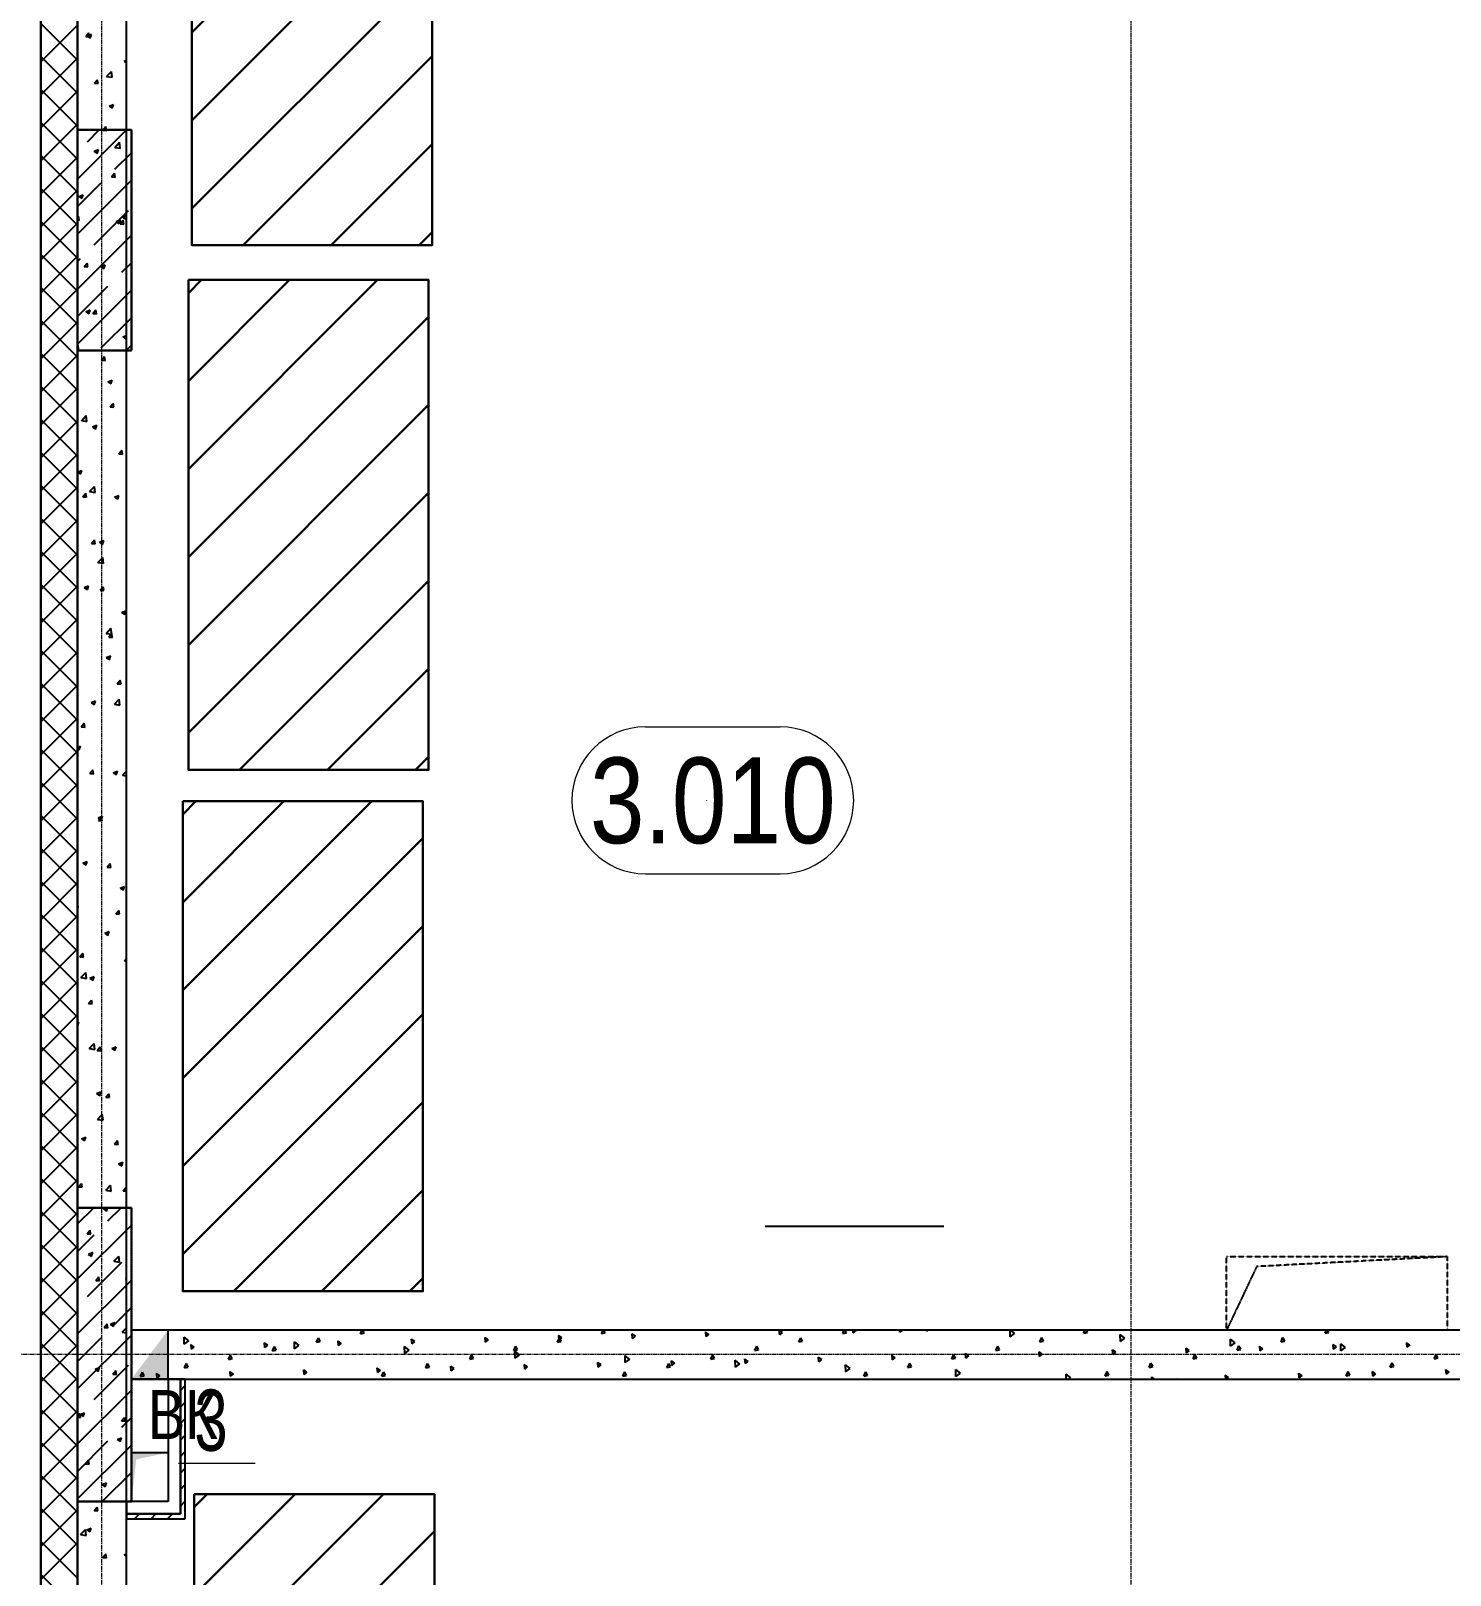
# Model space of a CAD drawing. Header units: millimetres. Extents: x -231292 to 573618, y -153144 to 564035.
# Drawn here: x 8613 to 14406, y 208166 to 214471 of the extents above; entities that cross this region are included whole.
import ezdxf
from ezdxf.enums import TextEntityAlignment as Align

# ---------------------------------------------------------------- set-up
doc = ezdxf.new("R2010")
doc.units = ezdxf.units.MM
for name, pattern in [('CENTER2', [28.575, 19.05, -3.175, 3.175, -3.175]), ('HIDDEN', [9.525, 6.35, -3.175]), ('HIDDEN2', [4.7625, 3.175, -1.5875])]:
    doc.linetypes.add(name, pattern=pattern)
doc.layers.get('0').update_dxf_attribs({"color": 250})
doc.layers.get('Defpoints').update_dxf_attribs({"color": 250})
for name, color, linetype, lineweight in [('10.3) строит. леса', 20, 'Continuous', 30), ('A-AREA', 250, 'Continuous', 15), ('АР_Area', 250, 'Continuous', 5), ('АР_Колонны', 250, 'Continuous', 35), ('АР_Отв. марка', 250, 'Continuous', 9), ('АР_Стены ГКЛ', 250, 'Continuous', 15), ('АР_Стены ЖБ', 250, 'Continuous', 35), ('АР_Стены ПЕНОблок', 250, 'Continuous', 20), ('АР_Тонкая', 250, 'Continuous', 5), ('АР_Утеплитель', 250, 'Continuous', 0), ('АР_Штриховка', 250, 'Continuous', 0), ('ВК_Шахты', 5, 'Continuous', 9), ('ОВ_Отопление', 250, 'Continuous', 0), ('РД_Оси_100', 250, 'Continuous', 0)]:
    doc.layers.add(name, color=color, linetype=linetype, lineweight=lineweight)
doc.styles.add('Arial0', font='arial.ttf')
doc.styles.add('style1', font='ARIALN.TTF')

# ---------------------------------------------------------------- blocks, each defined once
blk = doc.blocks.new('MOK-МаркаПом_овал_ареал')
for p, q in [((-2.75, 3), (2.75, 3)), ((-2.75, -3), (2.75, -3))]:
    blk.add_line(p, q)
for centre, radius, start, end in [((-2.75, 0), 3, 90, 270), ((2.75, 0), 3, 270, 90), ((-3.75, 0), 3.5, 0, 0.00095)]:
    blk.add_arc(centre, radius, start, end)
at = {"color": 0, "style": 'style1'}
blk.add_attdef('АР-ПОМЕЩЕНИЕ:НОМЕР', text='', height=3.5, dxfattribs=at).set_placement((0, 0), align=Align.MIDDLE)
at = {"layer": 'Defpoints', "color": 2, "style": 'style1'}
blk.add_attdef('АР-ПОМЕЩЕНИЕ:НАИМЕНОВАНИЕ', text='', height=1, dxfattribs=at).set_placement((-0.094, -4.814), align=Align.MIDDLE)
blk = doc.blocks.new('MOK-МаркаПроема инж.')
blk.add_line((-1.328, -1.754), (1.802, -1.754))
at = {"color": 0, "style": 'Arial0', "width": 0.7}
blk.add_attdef('АР-ПРОЕМ:Коробка', text='', height=2.5, dxfattribs=at).set_placement((0, 0), align=Align.MIDDLE)
blk = doc.blocks.new('оси_рен')
at = {"layer": 'РД_Оси_100', "color": 251, "linetype": 'CENTER2', "true_color": 0x636466}
for p, q in [((1195652.916, 135558.25), (1195652.916, 223268.25)), ((1199852.916, 135558.25), (1199852.916, 223268.25)), ((1225207.916, 158413.25), (1189697.958, 158413.25))]:
    blk.add_line(p, q, dxfattribs=at)

msp = doc.modelspace()

# ---------------------------------------------------------------- hatches: boundary and pattern name
at = {"layer": '10.3) строит. леса'}
h = msp.add_hatch(dxfattribs=at)
h.set_pattern_fill('ANSI31', color=256, scale=80)
h.set_pattern_definition([(45, (13470.17, 359474.6), (-179.60512, 179.60512), [])])
h.paths.add_polyline_path([(9270.482, 215595.493), (9270.482, 213595.493), (10250.482, 213595.493), (10250.482, 215595.493)])
h = msp.add_hatch(dxfattribs=at)
h.set_pattern_fill('ANSI31', color=256, scale=80)
h.set_pattern_definition([(45, (13456.05, 357332.76), (-179.60512, 179.60512), [])])
h.paths.add_polyline_path([(9256.359, 213453.642), (9256.359, 211453.642), (10236.359, 211453.642), (10236.359, 213453.642)])
h = msp.add_hatch(dxfattribs=at)
h.set_pattern_fill('ANSI31', color=256, scale=80)
h.set_pattern_definition([(45, (13432.8, 355204.55), (-179.60512, 179.60512), [])])
h.paths.add_polyline_path([(9233.106, 211325.436), (9233.106, 209325.436), (10213.106, 209325.436), (10213.106, 211325.436)])
h = msp.add_hatch(dxfattribs=at)
h.set_pattern_fill('ANSI31', color=256, scale=80)
h.set_pattern_definition([(45, (13479.63, 352375.55), (-179.60512, 179.60512), [])])
h.paths.add_polyline_path([(9279.946, 208496.429), (9279.946, 206496.429), (10259.946, 206496.429), (10259.946, 208496.429)])
at = {"layer": 'АР_Стены ГКЛ', "linetype": 'Continuous', "lineweight": 25, "true_color": 0x000000}
h = msp.add_hatch(dxfattribs=at)
h.set_pattern_fill('ANSI31', color=18, scale=15, angle=-360, style=0)
h.set_pattern_definition([(45, (-195344.934, 50353), (-33.6759605, 33.6759605), [])])
h.paths.add_polyline_path([(9243.243, 208966.412), (9223.243, 208966.412), (9223.243, 208416.253), (9243.243, 208396.253)], flags=0)
h = msp.add_hatch(dxfattribs=at)
h.set_pattern_fill('ANSI31', color=18, scale=15, angle=-360, style=0)
h.set_pattern_definition([(45, (-195344.934, 50353), (-33.6759605, 33.6759605), [])])
h.paths.add_polyline_path([(9243.243, 208396.253), (9223.243, 208416.253), (9003.243, 208416.253), (9003.243, 208396.253)], flags=0)
at = {"layer": 'ОВ_Отопление', "linetype": 'Continuous', "lineweight": 25, "true_color": 0x000000}
for points in [[(9173.243, 208966.253), (9173.243, 209166.253), (9098.243, 209066.253)], [(9023.243, 208966.253), (9173.243, 208966.253), (9098.243, 209066.253)]]:
    msp.add_hatch(color=18, dxfattribs=at).paths.add_polyline_path(points, flags=0)

# ---------------------------------------------------------------- linework, layer by layer
at = {"color": 18, "linetype": 'HIDDEN', "lineweight": 25, "ltscale": 0.07, "true_color": 0x000000}
for p, q in [((13493.243, 209466.412), (14393.243, 209466.412)), ((13493.243, 209166.412), (13493.243, 209466.412)), ((13493.243, 209466.412), (14393.243, 209466.412)), ((13493.243, 209166.412), (13493.243, 209466.412)), ((13493.243, 209466.412), (14393.243, 209466.412)), ((13493.243, 209166.412), (13493.243, 209466.412)), ((13493.243, 209466.412), (14393.243, 209466.412)), ((13493.243, 209166.412), (13493.243, 209466.412)), ((14393.243, 209466.412), (13616.162, 209426.017)), ((14393.243, 209466.412), (13616.162, 209426.017)), ((14393.243, 209466.412), (13616.162, 209426.017)), ((14393.243, 209466.412), (13616.162, 209426.017)), ((14393.243, 209466.412), (14393.243, 209166.412)), ((14393.243, 209466.412), (14393.243, 209166.412)), ((14393.243, 209466.412), (14393.243, 209166.412)), ((14393.243, 209466.412), (14393.243, 209166.412)), ((13616.162, 209426.017), (13493.243, 209166.412)), ((13616.162, 209426.017), (13493.243, 209166.412)), ((13616.162, 209426.017), (13493.243, 209166.412)), ((13616.162, 209426.017), (13493.243, 209166.412)), ((14393.243, 209166.412), (13493.243, 209166.412)), ((14393.243, 209166.412), (13493.243, 209166.412)), ((14393.243, 209166.412), (13493.243, 209166.412)), ((14393.243, 209166.412), (13493.243, 209166.412))]:
    msp.add_line(p, q, dxfattribs=at)
at = {"color": 18, "linetype": 'Continuous', "lineweight": 25, "true_color": 0x000000}
for p, q in [((9023.243, 208466.253), (9023.243, 208666.253)), ((9023.243, 208666.253), (9173.243, 208666.253)), ((9023.243, 208466.253), (9023.243, 208666.253)), ((9023.243, 208666.253), (9173.243, 208666.253)), ((9173.243, 208666.253), (9173.243, 208466.253)), ((9173.243, 208666.253), (9173.243, 208466.253)), ((9173.243, 208466.253), (9023.243, 208466.253)), ((9173.243, 208466.253), (9023.243, 208466.253))]:
    msp.add_line(p, q, dxfattribs=at)
msp.add_solid([(9023.243, 208466.253), (9023.243, 208666.253), (9043.44, 208638.938), (9173.243, 208666.253)], dxfattribs=at)
msp.add_solid([(9023.243, 208466.253), (9023.243, 208666.253), (9043.44, 208638.938), (9173.243, 208666.253)], dxfattribs=at)
at = {"layer": '10.3) строит. леса'}
for points in [[(9270.482, 215595.493), (9270.482, 213595.493), (10250.482, 213595.493), (10250.482, 215595.493)], [(9256.359, 213453.642), (9256.359, 211453.642), (10236.359, 211453.642), (10236.359, 213453.642)], [(9233.106, 211325.436), (9233.106, 209325.436), (10213.106, 209325.436), (10213.106, 211325.436)], [(9279.946, 208496.429), (9279.946, 206496.429), (10259.946, 206496.429), (10259.946, 208496.429)]]:
    msp.add_lwpolyline(points, close=True, dxfattribs=at)
at = {"layer": 'A-AREA', "color": 18, "lineweight": 25, "true_color": 0x000000}
msp.add_line((11609.414, 209591.07), (12339.414, 209591.07), dxfattribs=at)
at = {"layer": 'АР_Колонны', "color": 18, "linetype": 'HIDDEN2', "lineweight": 25, "true_color": 0x000000}
for p, q in [((8803.243, 214066.253), (9023.243, 214066.253)), ((8803.243, 213166.253), (8803.243, 214066.253)), ((9023.243, 214066.253), (9023.243, 213166.253)), ((9023.243, 213166.253), (8803.243, 213166.253)), ((8803.243, 209666.253), (9023.243, 209666.253)), ((8803.243, 208466.253), (8803.243, 209666.253)), ((9023.243, 209666.253), (9023.243, 208466.253)), ((9023.243, 208466.253), (8803.243, 208466.253))]:
    msp.add_line(p, q, dxfattribs=at)
at = {"layer": 'АР_Колонны', "color": 18, "linetype": 'Continuous', "lineweight": 25, "true_color": 0x000000}
for p, q in [((9023.243, 214066.253), (8803.243, 214066.253)), ((8803.243, 214066.253), (8803.243, 213166.253)), ((9023.243, 214066.253), (8803.243, 214066.253)), ((8803.243, 214066.253), (8803.243, 213166.253)), ((9023.243, 213166.253), (9023.243, 214066.253)), ((9023.243, 213166.253), (9023.243, 214066.253)), ((8803.243, 213166.253), (9023.243, 213166.253)), ((8803.243, 213166.253), (9023.243, 213166.253)), ((9023.243, 209666.253), (8803.243, 209666.253)), ((8803.243, 209666.253), (8803.243, 208466.253)), ((9023.243, 209666.253), (8803.243, 209666.253)), ((8803.243, 209666.253), (8803.243, 208466.253)), ((9023.243, 208466.253), (9023.243, 209666.253)), ((9023.243, 208466.253), (9023.243, 209666.253)), ((8803.243, 208466.253), (9023.243, 208466.253)), ((8803.243, 208466.253), (9023.243, 208466.253))]:
    msp.add_line(p, q, dxfattribs=at)
at = {"layer": 'АР_Стены ГКЛ', "color": 18, "linetype": 'Continuous', "lineweight": 25, "true_color": 0x000000}
for p, q in [((9223.243, 208966.412), (9173.243, 208966.412)), ((9173.243, 208966.412), (9173.243, 208466.253)), ((9223.243, 208416.253), (9223.243, 208966.412)), ((9243.243, 208966.412), (9223.243, 208966.412)), ((9223.243, 208966.412), (9223.243, 208416.253)), ((9243.243, 208396.253), (9243.243, 208966.412)), ((9173.243, 208466.253), (9003.243, 208466.253)), ((9003.243, 208466.253), (9003.243, 208416.253)), ((9003.243, 208416.253), (9223.243, 208416.253)), ((9223.243, 208416.253), (9003.243, 208416.253)), ((9003.243, 208416.253), (9003.243, 208396.253)), ((9003.243, 208396.253), (9243.243, 208396.253))]:
    msp.add_line(p, q, dxfattribs=at)
at = {"layer": 'АР_Стены ЖБ', "color": 18, "linetype": 'Continuous', "lineweight": 25, "true_color": 0x000000}
for p, q in [((9023.243, 214066.253), (8803.243, 214066.253)), ((8803.243, 214066.253), (8803.243, 213166.253)), ((9023.243, 213166.253), (9023.243, 214066.253)), ((8803.243, 213166.253), (9023.243, 213166.253)), ((9023.243, 209666.253), (8803.243, 209666.253)), ((8803.243, 209666.253), (8803.243, 208466.253)), ((9023.243, 208466.253), (9023.243, 209666.253)), ((8803.243, 208466.253), (9023.243, 208466.253))]:
    msp.add_line(p, q, dxfattribs=at)
at = {"layer": 'АР_Стены ПЕНОблок', "color": 18, "linetype": 'Continuous', "lineweight": 25, "true_color": 0x000000}
for p, q in [((8803.243, 263866.253), (8803.243, 187666.253)), ((9003.243, 187666.253), (9003.243, 263866.253)), ((9023.243, 209166.253), (9023.243, 208966.253)), ((16593.243, 209166.253), (9023.243, 209166.253)), ((9023.243, 208966.253), (16593.243, 208966.253))]:
    msp.add_line(p, q, dxfattribs=at)
at = {"layer": 'АР_Тонкая', "color": 18, "linetype": 'Continuous', "lineweight": 25, "true_color": 0x000000}
msp.add_line((8653.243, 187666.253), (8653.243, 263866.253), dxfattribs=at)
at = {"layer": 'АР_Утеплитель', "color": 18, "linetype": 'Continuous', "lineweight": 25, "true_color": 0x000000}
for p, q in [((8653.243, 263866.253), (8653.243, 187666.253)), ((8803.243, 187666.253), (8803.243, 263866.253))]:
    msp.add_line(p, q, dxfattribs=at)
at = {"layer": 'АР_Штриховка', "color": 18, "linetype": 'Continuous', "lineweight": 25, "true_color": 0x000000}
for p, q in [((8803.243, 214350.425), (8653.243, 214500.425)), ((8653.243, 214344.138), (8803.243, 214494.138)), ((8836.98, 214447.695), (8852.162, 214446.366)), ((8836.981, 214447.705), (8849.226, 214462.298)), ((8842.718, 214449.536), (8855.352, 214441.014)), ((8842.806, 214449.73), (8860.59, 214456.557)), ((8851.974, 214446.331), (8849.037, 214462.253)), ((8855.36, 214441.012), (8860.51, 214456.361)), ((8803.243, 214215.721), (8653.243, 214365.721)), ((8653.243, 214209.434), (8803.243, 214359.434)), ((8994.332, 214347.271), (9003.243, 214341.261)), ((8994.42, 214347.465), (9003.243, 214350.852)), ((8922.023, 214284.632), (8944.613, 214281.128)), ((8922.046, 214284.585), (8941.829, 214305.203)), ((8944.605, 214281.078), (8941.799, 214305.2)), ((8803.243, 214081.017), (8653.243, 214231.017)), ((8653.243, 214074.731), (8803.243, 214224.731)), ((8872.224, 214256.638), (8887.406, 214255.31)), ((8872.225, 214256.648), (8884.47, 214271.241)), ((8887.216, 214255.274), (8884.28, 214271.196)), ((8932.53, 214163.083), (8945.165, 214154.561)), ((8932.618, 214163.277), (8950.403, 214170.104)), ((8945.172, 214154.559), (8950.322, 214169.908)), ((8803.243, 213946.314), (8653.243, 214096.314)), ((8653.243, 213940.027), (8803.243, 214090.027)), ((8803.243, 213865.52), (9003.976, 214066.253)), ((8843.64, 214018.17), (8891.722, 214066.253)), ((8907.467, 214065.581), (8922.649, 214064.253)), ((8907.468, 214065.591), (8919.713, 214080.184)), ((8922.459, 214064.217), (8919.522, 214080.139)), ((8870.728, 213978.895), (8883.363, 213970.373)), ((8870.816, 213979.089), (8888.601, 213985.916)), ((8883.37, 213970.371), (8888.52, 213985.72)), ((8955.698, 213995.164), (8978.288, 213991.66)), ((8955.72, 213995.116), (8975.504, 214015.735)), ((8955.893, 213905.917), (9023.243, 213973.267)), ((8978.28, 213991.609), (8975.474, 214015.731)), ((8803.243, 213811.61), (8653.243, 213961.61)), ((8653.243, 213805.323), (8803.243, 213955.323)), ((8803.243, 213641.014), (9023.243, 213861.014)), ((8803.243, 213753.267), (8899.766, 213849.79)), ((8942.711, 213874.534), (8954.957, 213889.127)), ((8942.711, 213874.524), (8957.893, 213873.196)), ((8957.702, 213873.161), (8954.765, 213889.082)), ((8803.243, 213676.906), (8653.243, 213826.906)), ((8653.243, 213670.619), (8803.243, 213820.619)), ((8808.926, 213794.707), (8821.561, 213786.185)), ((8809.014, 213794.901), (8826.799, 213801.728)), ((8821.568, 213786.183), (8826.718, 213801.532)), ((8871.703, 213597.221), (9012.02, 213737.537)), ((8989.395, 213705.648), (9003.243, 213720.08)), ((8803.243, 213542.202), (8653.243, 213692.202)), ((8653.243, 213535.915), (8803.243, 213685.915)), ((8803.243, 213708.322), (8808.015, 213714.01)), ((8803.243, 213698.753), (8810.951, 213698.078)), ((8810.761, 213698.043), (8807.824, 213713.964)), ((8960.54, 213692.442), (8973.175, 213683.92)), ((8960.628, 213692.636), (8978.413, 213699.463)), ((8973.182, 213683.918), (8978.333, 213699.267)), ((8977.954, 213683.467), (8993.136, 213682.139)), ((8977.955, 213683.477), (8990.2, 213698.07)), ((8989.373, 213705.696), (9003.243, 213703.544)), ((8992.945, 213682.104), (8990.008, 213698.025)), ((8803.243, 213416.508), (9023.243, 213636.508)), ((8803.243, 213407.498), (8653.243, 213557.498)), ((8653.243, 213401.211), (8803.243, 213551.211)), ((8803.243, 213528.761), (8815.576, 213541.094)), ((8831.013, 213508.35), (8846.195, 213507.021)), ((8831.014, 213508.36), (8843.259, 213522.953)), ((8846.004, 213506.986), (8843.067, 213522.907)), ((8898.738, 213508.254), (8911.373, 213499.732)), ((8898.826, 213508.447), (8916.611, 213515.274)), ((8911.38, 213499.73), (8916.531, 213515.079)), ((8983.956, 213484.967), (9023.243, 213524.254)), ((8803.243, 213272.794), (8653.243, 213422.794)), ((8653.243, 213266.508), (8803.243, 213416.508)), ((8803.243, 213304.254), (8927.83, 213428.841)), ((8803.243, 213192.001), (9023.243, 213412.001)), ((8803.243, 213138.091), (8653.243, 213288.091)), ((8653.243, 213131.804), (8803.243, 213281.804)), ((8836.936, 213324.066), (8849.571, 213315.544)), ((8837.024, 213324.259), (8854.809, 213331.086)), ((8849.578, 213315.542), (8854.729, 213330.891)), ((8866.256, 213317.293), (8881.438, 213315.965)), ((8866.257, 213317.303), (8878.502, 213331.896)), ((8881.247, 213315.929), (8878.31, 213331.85)), ((8899.766, 213176.271), (9023.243, 213299.748)), ((8988.551, 213221.801), (9001.185, 213213.279)), ((8988.638, 213221.994), (9003.243, 213227.6)), ((9001.193, 213213.277), (9003.243, 213219.387)), ((8803.243, 213003.387), (8653.243, 213153.387)), ((8803.243, 213187.072), (8805.45, 213189.372)), ((8803.243, 213166.072), (8808.233, 213165.298)), ((8808.225, 213165.246), (8805.419, 213189.368)), ((9002.001, 213166.253), (9023.243, 213187.495)), ((8653.243, 212997.1), (8803.243, 213147.1)), ((8901.5, 213126.246), (8913.746, 213140.839)), ((8901.5, 213126.236), (8916.682, 213124.908)), ((8916.49, 213124.872), (8913.553, 213140.793)), ((8926.749, 213037.613), (8939.383, 213029.091)), ((8926.836, 213037.806), (8944.621, 213044.633)), ((8939.391, 213029.089), (8944.541, 213044.438)), ((8803.243, 212868.683), (8653.243, 213018.683)), ((8653.243, 212862.396), (8803.243, 213012.396)), ((8819.341, 212879.285), (8839.125, 212899.903)), ((8841.9, 212875.778), (8839.094, 212899.9)), ((8936.743, 212935.179), (8951.925, 212933.851)), ((8936.744, 212935.189), (8948.989, 212949.782)), ((8951.732, 212933.815), (8948.796, 212949.736)), ((8803.243, 212733.979), (8653.243, 212883.979)), ((8653.243, 212727.692), (8803.243, 212877.692)), ((8819.318, 212879.333), (8841.908, 212875.83)), ((8864.947, 212853.425), (8877.581, 212844.903)), ((8865.034, 212853.618), (8882.819, 212860.445)), ((8877.589, 212844.901), (8882.739, 212860.25)), ((8803.243, 212599.275), (8653.243, 212749.275)), ((8653.243, 212592.988), (8803.243, 212742.988)), ((8804.791, 212758.697), (8803.243, 212767.09)), ((8803.243, 212758.885), (8804.984, 212758.733)), ((8971.986, 212744.122), (8987.168, 212742.794)), ((8971.987, 212744.132), (8984.232, 212758.725)), ((8986.975, 212742.758), (8984.038, 212758.679)), ((8803.243, 212669.434), (8821.017, 212676.257)), ((8803.243, 212669.171), (8815.779, 212660.715)), ((8815.787, 212660.713), (8820.937, 212676.062)), ((8803.243, 212464.571), (8653.243, 212614.571)), ((8653.243, 212458.284), (8803.243, 212608.284)), ((8825.046, 212569.014), (8837.291, 212583.608)), ((8840.034, 212567.64), (8837.097, 212583.562)), ((8852.993, 212589.865), (8875.583, 212586.362)), ((8853.016, 212589.816), (8872.8, 212610.435)), ((8875.575, 212586.309), (8872.768, 212610.431)), ((8825.045, 212569.004), (8840.227, 212567.676)), ((8954.759, 212566.972), (8967.394, 212558.45)), ((8954.847, 212567.165), (8972.631, 212573.992)), ((8967.401, 212558.448), (8972.551, 212573.797)), ((8803.243, 212329.868), (8653.243, 212479.868)), ((8653.243, 212323.581), (8803.243, 212473.581)), ((8860.29, 212377.958), (8872.535, 212392.551)), ((8875.277, 212376.583), (8872.34, 212392.505)), ((8803.243, 212195.164), (8653.243, 212345.164)), ((8653.243, 212188.877), (8803.243, 212338.877)), ((8860.289, 212377.948), (8875.471, 212376.619)), ((8892.957, 212382.784), (8905.592, 212374.262)), ((8893.045, 212382.977), (8910.829, 212389.803)), ((8905.599, 212374.26), (8910.749, 212389.609)), ((8886.668, 212300.397), (8909.258, 212296.893)), ((8886.691, 212300.348), (8906.475, 212320.967)), ((8909.249, 212296.841), (8906.443, 212320.963)), ((8803.243, 212060.46), (8653.243, 212210.46)), ((8653.243, 212054.173), (8803.243, 212204.173)), ((8831.242, 212198.788), (8849.027, 212205.615)), ((8843.797, 212190.072), (8848.947, 212205.421)), ((8831.155, 212198.596), (8843.79, 212190.074)), ((8895.532, 212186.891), (8910.714, 212185.563)), ((8895.533, 212186.901), (8907.778, 212201.494)), ((8910.52, 212185.526), (8907.583, 212201.448)), ((8982.769, 212096.331), (8995.404, 212087.808)), ((8982.857, 212096.523), (9000.642, 212103.35)), ((8995.411, 212087.807), (9000.561, 212103.156)), ((8803.243, 211925.756), (8653.243, 212075.756)), ((8653.243, 211919.469), (8803.243, 212069.469)), ((8920.366, 212010.879), (8940.149, 212031.498)), ((8942.924, 212007.372), (8940.118, 212031.494)), ((8920.342, 212010.929), (8942.932, 212007.425)), ((8930.775, 211995.834), (8945.957, 211994.506)), ((8930.776, 211995.844), (8943.021, 212010.437)), ((8945.763, 211994.469), (8942.826, 212010.391)), ((8803.243, 211791.052), (8653.243, 211941.052)), ((8653.243, 211784.765), (8803.243, 211934.765)), ((8920.967, 211912.143), (8933.602, 211903.62)), ((8921.055, 211912.335), (8938.839, 211919.162)), ((8933.609, 211903.619), (8938.759, 211918.968)), ((8803.243, 211656.348), (8653.243, 211806.348)), ((8653.243, 211650.061), (8803.243, 211800.061)), ((8966.019, 211804.777), (8981.201, 211803.449)), ((8966.02, 211804.787), (8978.265, 211819.38)), ((8981.005, 211803.413), (8978.069, 211819.334)), ((8859.165, 211727.955), (8871.8, 211719.432)), ((8859.253, 211728.147), (8877.037, 211734.974)), ((8871.807, 211719.431), (8876.957, 211734.78)), ((8954.017, 211721.461), (8976.607, 211717.957)), ((8954.041, 211721.411), (8973.824, 211742.03)), ((8976.599, 211717.904), (8973.792, 211742.026)), ((8803.243, 211521.644), (8653.243, 211671.644)), ((8653.243, 211515.358), (8803.243, 211665.358)), ((8819.079, 211629.669), (8831.324, 211644.262)), ((8834.064, 211628.295), (8831.127, 211644.216)), ((8819.078, 211629.659), (8834.26, 211628.331)), ((9001.262, 211613.72), (9003.243, 211613.547)), ((9001.263, 211613.73), (9003.243, 211616.09)), ((8803.243, 211386.941), (8653.243, 211536.941)), ((8653.243, 211380.654), (8803.243, 211530.654)), ((8803.243, 211546.182), (8815.235, 211550.786)), ((8803.243, 211539.801), (8809.998, 211535.245)), ((8810.005, 211535.243), (8815.155, 211550.592)), ((8854.322, 211438.612), (8866.567, 211453.206)), ((8869.307, 211437.238), (8866.37, 211453.159)), ((8949.065, 211441.694), (8966.85, 211448.521)), ((8961.62, 211432.978), (8966.77, 211448.327)), ((8987.716, 211431.942), (9003.243, 211448.125)), ((8803.243, 211252.237), (8653.243, 211402.237)), ((8653.243, 211245.95), (8803.243, 211395.95)), ((8854.321, 211438.602), (8869.503, 211437.274)), ((8948.978, 211441.501), (8961.612, 211432.979)), ((8987.692, 211431.993), (9003.243, 211429.581)), ((8803.243, 211117.533), (8653.243, 211267.533)), ((8653.243, 211111.246), (8803.243, 211261.246)), ((8887.263, 211257.506), (8905.048, 211264.332)), ((8889.565, 211247.556), (8901.81, 211262.149)), ((8899.817, 211248.79), (8904.968, 211264.139)), ((8904.55, 211246.181), (8901.613, 211262.102)), ((8887.176, 211257.313), (8899.81, 211248.791)), ((8889.565, 211247.546), (8904.747, 211246.217)), ((8803.243, 210982.829), (8653.243, 211132.829)), ((8653.243, 210976.542), (8803.243, 211126.542)), ((8825.374, 211073.125), (8838.008, 211064.603)), ((8825.461, 211073.317), (8843.245, 211080.144)), ((8838.015, 211064.602), (8843.166, 211079.951)), ((8924.809, 211056.499), (8937.054, 211071.092)), ((8939.793, 211055.124), (8936.856, 211071.045)), ((8924.808, 211056.489), (8939.99, 211055.161)), ((8803.243, 210848.125), (8653.243, 210998.125)), ((8653.243, 210841.838), (8803.243, 210991.838)), ((8976.988, 210970.86), (8989.623, 210962.338)), ((8977.075, 210971.052), (8994.86, 210977.879)), ((8989.63, 210962.336), (8994.78, 210977.685)), ((8803.243, 210915.117), (8803.77, 210915.667)), ((8803.243, 210892.108), (8806.552, 210891.595)), ((8806.544, 210891.541), (8803.738, 210915.663)), ((8960.052, 210865.442), (8972.297, 210880.035)), ((8975.036, 210864.067), (8972.099, 210879.988)), ((8803.243, 210713.421), (8653.243, 210863.421)), ((8653.243, 210707.135), (8803.243, 210857.135)), ((8960.051, 210865.432), (8975.233, 210864.104)), ((8915.186, 210786.672), (8927.821, 210778.15)), ((8915.273, 210786.864), (8933.058, 210793.691)), ((8927.828, 210778.148), (8932.978, 210793.498)), ((8803.243, 210578.718), (8653.243, 210728.718)), ((8653.243, 210572.431), (8803.243, 210722.431)), ((8813.11, 210690.314), (8828.292, 210688.986)), ((8813.111, 210690.324), (8825.356, 210704.917)), ((8828.094, 210688.949), (8825.158, 210704.871)), ((8995.295, 210674.375), (9003.243, 210673.68)), ((8995.296, 210674.385), (9003.243, 210683.856)), ((8803.243, 210444.014), (8653.243, 210594.014)), ((8653.243, 210437.727), (8803.243, 210587.727)), ((8817.637, 210605.63), (8840.227, 210602.127)), ((8817.661, 210605.579), (8837.445, 210626.198)), ((8840.219, 210602.072), (8837.412, 210626.194)), ((8853.384, 210602.484), (8866.019, 210593.962)), ((8853.471, 210602.676), (8871.256, 210609.503)), ((8866.026, 210593.961), (8871.176, 210609.31)), ((8848.354, 210499.267), (8860.599, 210513.86)), ((8863.337, 210497.892), (8860.4, 210513.814)), ((8803.243, 210309.31), (8653.243, 210459.31)), ((8653.243, 210303.023), (8803.243, 210453.023)), ((8848.354, 210499.257), (8863.536, 210497.929)), ((8803.243, 210422.931), (8809.454, 210425.315)), ((8803.243, 210410.431), (8804.217, 210409.774)), ((8804.224, 210409.773), (8809.374, 210425.122)), ((8803.243, 210174.606), (8653.243, 210324.606)), ((8653.243, 210168.319), (8803.243, 210318.319)), ((8851.312, 210316.162), (8873.902, 210312.658)), ((8851.336, 210316.111), (8871.12, 210336.73)), ((8873.893, 210312.604), (8871.087, 210336.726)), ((8883.598, 210308.21), (8895.843, 210322.804)), ((8898.58, 210306.835), (8895.643, 210322.757)), ((8943.196, 210316.031), (8955.831, 210307.509)), ((8943.283, 210316.223), (8961.068, 210323.05)), ((8955.838, 210307.507), (8960.988, 210322.856)), ((8883.597, 210308.201), (8898.779, 210306.872)), ((8803.243, 210039.902), (8653.243, 210189.902)), ((8653.243, 210033.615), (8803.243, 210183.615)), ((8881.394, 210131.843), (8894.029, 210123.321)), ((8881.481, 210132.035), (8899.266, 210138.862)), ((8894.036, 210123.319), (8899.186, 210138.668)), ((8918.841, 210117.154), (8931.086, 210131.747)), ((8933.823, 210115.778), (8930.886, 210131.7)), ((8918.84, 210117.144), (8934.022, 210115.815)), ((8803.243, 209905.198), (8653.243, 210055.198)), ((8653.243, 209898.911), (8803.243, 210048.911)), ((8884.987, 210026.694), (8907.577, 210023.19)), ((8885.011, 210026.642), (8904.795, 210047.261)), ((8907.568, 210023.135), (8904.762, 210047.257)), ((8819.592, 209947.655), (8832.227, 209939.133)), ((8819.679, 209947.847), (8837.464, 209954.673)), ((8832.234, 209939.131), (8837.384, 209954.48)), ((8954.085, 209926.097), (8966.33, 209940.69)), ((8969.066, 209924.721), (8966.129, 209940.643)), ((8803.243, 209770.495), (8653.243, 209920.495)), ((8653.243, 209764.208), (8803.243, 209914.208)), ((8954.084, 209926.087), (8969.266, 209924.759)), ((8971.207, 209845.39), (8983.841, 209836.868)), ((8971.293, 209845.581), (8989.078, 209852.408)), ((8983.848, 209836.866), (8988.999, 209852.215)), ((8803.243, 209635.791), (8653.243, 209785.791)), ((8653.243, 209629.504), (8803.243, 209779.504)), ((8807.143, 209750.979), (8819.389, 209765.572)), ((8807.143, 209750.969), (8822.325, 209749.641)), ((8822.125, 209749.604), (8819.188, 209765.525)), ((8918.686, 209737.174), (8938.47, 209757.793)), ((8941.243, 209733.667), (8938.437, 209757.789)), ((8989.328, 209735.04), (9001.573, 209749.633)), ((9003.243, 209739.442), (9001.372, 209749.586)), ((8918.662, 209737.226), (8941.251, 209733.722)), ((8989.327, 209735.03), (9003.243, 209733.813)), ((8803.243, 209501.087), (8653.243, 209651.087)), ((8653.243, 209494.8), (8803.243, 209644.8)), ((8803.243, 209599.899), (8869.597, 209666.253)), ((8909.405, 209661.202), (8922.039, 209652.68)), ((8909.491, 209661.393), (8927.276, 209668.22)), ((8922.046, 209652.678), (8927.196, 209668.027)), ((8927.83, 209612.232), (8981.85, 209666.253)), ((8803.243, 209375.392), (9023.243, 209595.392)), ((8803.243, 209487.645), (8871.703, 209556.105)), ((8842.386, 209559.912), (8857.568, 209558.584)), ((8842.387, 209559.922), (8854.632, 209574.515)), ((8857.368, 209558.547), (8854.431, 209574.468)), ((8803.243, 209366.383), (8653.243, 209516.383)), ((8653.243, 209360.096), (8803.243, 209510.096)), ((8843.64, 209303.536), (8983.956, 209443.852)), ((8847.603, 209477.014), (8860.237, 209468.492)), ((8847.689, 209477.205), (8865.474, 209484.032)), ((8860.244, 209468.49), (8865.394, 209483.839)), ((8952.336, 209447.758), (8974.926, 209444.254)), ((8952.361, 209447.706), (8972.145, 209468.324)), ((8974.918, 209444.198), (8972.111, 209468.321)), ((8803.243, 209231.679), (8653.243, 209381.679)), ((8653.243, 209225.392), (8803.243, 209375.392)), ((8803.243, 209150.886), (9023.243, 209370.886)), ((8877.629, 209368.855), (8892.811, 209367.527)), ((8877.63, 209368.865), (8889.875, 209383.458)), ((8892.61, 209367.49), (8889.673, 209383.411)), ((8999.217, 209374.749), (9003.243, 209372.033)), ((8999.304, 209374.94), (9003.243, 209376.452)), ((8803.243, 209096.975), (8653.243, 209246.975)), ((8653.243, 209090.688), (8803.243, 209240.688)), ((8803.243, 209299.679), (8803.672, 209299.844)), ((8803.243, 209298.61), (8803.592, 209299.651)), ((8955.893, 209191.283), (9023.243, 209258.633)), ((8912.873, 209177.799), (8928.055, 209176.47)), ((8912.874, 209177.808), (8925.119, 209192.402)), ((8927.853, 209176.433), (8924.916, 209192.354)), ((8937.415, 209190.561), (8950.05, 209182.039)), ((8937.502, 209190.752), (8955.286, 209197.579)), ((8950.057, 209182.037), (8955.207, 209197.386)), ((8803.243, 208926.379), (9023.243, 209146.379)), ((8803.243, 209038.633), (8899.766, 209135.156)), ((8986.011, 209158.289), (9003.243, 209155.617)), ((8986.036, 209158.237), (9003.243, 209176.171)), ((9257.703, 209122.676), (9238.662, 209137.749)), ((9239.368, 209109.326), (9238.777, 209137.895)), ((9239.066, 209109.435), (9257.517, 209122.931)), ((9568.668, 209095.744), (9567.007, 209114.721)), ((9707.61, 209103.756), (9688.569, 209118.829)), ((9689.275, 209090.406), (9688.685, 209118.975)), ((9779.007, 209117.06), (9786.755, 209134.463)), ((9779.042, 209116.967), (9794.002, 209119.875)), ((9793.989, 209119.87), (9786.778, 209134.365)), ((9879.996, 209112.23), (9866.661, 209121.411)), ((9868.781, 209103.12), (9867.12, 209122.098)), ((9958.527, 209151.955), (9964.892, 209166.253)), ((9958.562, 209151.862), (9973.522, 209154.77)), ((9973.509, 209154.765), (9967.794, 209166.253)), ((10180.108, 209119.606), (10166.773, 209128.787)), ((10168.894, 209110.497), (10167.234, 209129.474)), ((10168.901, 209110.489), (10180.575, 209120.285)), ((10480.22, 209126.981), (10466.886, 209136.163)), ((10469.007, 209117.874), (10467.347, 209136.851)), ((10469.014, 209117.865), (10480.688, 209127.661)), ((10763.147, 209117.595), (10770.895, 209134.998)), ((10763.182, 209117.502), (10778.142, 209120.41)), ((10780.333, 209134.357), (10766.998, 209143.538)), ((10769.12, 209125.25), (10767.46, 209144.228)), ((10769.127, 209125.242), (10780.802, 209135.038)), ((10778.129, 209120.405), (10770.917, 209134.9)), ((10942.667, 209152.49), (10948.794, 209166.253)), ((10942.702, 209152.397), (10957.662, 209155.305)), ((10957.649, 209155.3), (10952.199, 209166.253)), ((11080.445, 209141.733), (11067.111, 209150.914)), ((11069.233, 209132.627), (11067.573, 209151.604)), ((11069.24, 209132.619), (11080.915, 209142.415)), ((11380.558, 209149.108), (11367.223, 209158.29)), ((11369.346, 209140.003), (11367.686, 209158.981)), ((11369.353, 209139.995), (11381.028, 209149.791)), ((11680.67, 209156.484), (11667.335, 209165.666)), ((11669.459, 209147.38), (11667.808, 209166.253)), ((11669.466, 209147.372), (11681.141, 209157.168)), ((11747.287, 209118.129), (11755.035, 209135.532)), ((11747.321, 209118.036), (11762.281, 209120.944)), ((11762.269, 209120.939), (11755.057, 209135.434)), ((11926.807, 209153.024), (11932.696, 209166.253)), ((11926.841, 209152.931), (11941.801, 209155.839)), ((11941.789, 209155.834), (11936.605, 209166.253)), ((11969.573, 209154.757), (11968.567, 209166.253)), ((11969.579, 209154.749), (11981.254, 209164.545)), ((11980.783, 209163.86), (11977.307, 209166.253)), ((12159.915, 209157.87), (12171.376, 209166.253)), ((12160.221, 209157.76), (12160.045, 209166.253)), ((12269.686, 209162.133), (12269.325, 209166.253)), ((12269.693, 209162.125), (12274.612, 209166.253)), ((12610.128, 209138.84), (12609.561, 209166.253)), ((12609.821, 209138.95), (12628.272, 209152.446)), ((12628.461, 209152.188), (12610.693, 209166.253)), ((12731.426, 209118.663), (12739.175, 209136.066)), ((12731.461, 209118.571), (12746.421, 209121.479)), ((12746.408, 209121.474), (12739.197, 209135.969)), ((12910.946, 209153.559), (12916.598, 209166.253)), ((12910.981, 209153.466), (12925.941, 209156.374)), ((12925.928, 209156.369), (12921.011, 209166.253)), ((13078.368, 209133.267), (13059.327, 209148.34)), ((13060.035, 209119.92), (13059.445, 209148.489)), ((13059.728, 209120.03), (13078.179, 209133.527)), ((13528.275, 209114.347), (13509.234, 209129.42)), ((13509.942, 209101), (13509.352, 209129.569)), ((13509.634, 209101.111), (13528.085, 209114.607)), ((13715.566, 209119.198), (13723.315, 209136.601)), ((13715.601, 209119.105), (13730.561, 209122.013)), ((13730.548, 209122.008), (13723.336, 209136.503)), ((13895.086, 209154.093), (13900.5, 209166.253)), ((13895.121, 209154), (13910.081, 209156.908)), ((13910.068, 209156.903), (13905.416, 209166.253)), ((14241.588, 209105.313), (14228.253, 209114.494)), ((14230.383, 209096.217), (14228.722, 209115.194)), ((8803.243, 208962.272), (8653.243, 209112.272)), ((8653.243, 208955.985), (8803.243, 209105.985)), ((9279.771, 209097.478), (9266.436, 209106.66)), ((9268.555, 209088.367), (9266.894, 209107.344)), ((9268.561, 209088.359), (9280.236, 209098.155)), ((9419.967, 209047.27), (9427.715, 209064.673)), ((9434.949, 209050.08), (9427.738, 209064.575)), ((9579.883, 209104.854), (9566.548, 209114.036)), ((9568.675, 209095.735), (9580.349, 209105.531)), ((9599.487, 209082.165), (9607.235, 209099.568)), ((9599.522, 209082.072), (9614.482, 209084.98)), ((9614.469, 209084.975), (9607.258, 209099.47)), ((9688.973, 209090.515), (9707.424, 209104.011)), ((9868.788, 209103.112), (9880.462, 209112.908)), ((10157.517, 209084.836), (10138.476, 209099.909)), ((10139.182, 209071.486), (10138.592, 209100.055)), ((10138.879, 209071.595), (10157.33, 209085.091)), ((10404.107, 209047.804), (10411.855, 209065.207)), ((10419.089, 209050.614), (10411.877, 209065.109)), ((10583.627, 209082.699), (10591.375, 209100.102)), ((10583.662, 209082.607), (10598.622, 209085.514)), ((10607.424, 209065.915), (10588.382, 209080.988)), ((10589.089, 209052.566), (10588.499, 209081.135)), ((10588.786, 209052.675), (10607.236, 209066.172)), ((10598.609, 209085.509), (10591.397, 209100.005)), ((11057.331, 209046.995), (11038.289, 209062.068)), ((11038.996, 209033.646), (11038.406, 209062.215)), ((11388.247, 209048.339), (11395.995, 209065.742)), ((11388.281, 209048.246), (11403.241, 209051.154)), ((11403.229, 209051.149), (11396.017, 209065.644)), ((11567.767, 209083.234), (11575.515, 209100.637)), ((11567.801, 209083.141), (11582.761, 209086.049)), ((11582.749, 209086.044), (11575.537, 209100.539)), ((11840.688, 209046.307), (11827.354, 209055.488)), ((11829.478, 209037.203), (11827.818, 209056.181)), ((12140.801, 209053.683), (12127.466, 209062.864)), ((12129.591, 209044.58), (12127.931, 209063.558)), ((12129.598, 209044.572), (12141.272, 209054.368)), ((12372.386, 209048.873), (12380.135, 209066.276)), ((12372.421, 209048.78), (12387.381, 209051.688)), ((12387.368, 209051.683), (12380.157, 209066.178)), ((12440.913, 209061.058), (12427.579, 209070.24)), ((12429.704, 209051.957), (12428.044, 209070.934)), ((12429.711, 209051.948), (12441.386, 209061.745)), ((12551.906, 209083.768), (12559.655, 209101.171)), ((12551.941, 209083.676), (12566.901, 209086.584)), ((12566.888, 209086.578), (12559.677, 209101.074)), ((12741.026, 209068.434), (12727.691, 209077.615)), ((12729.817, 209059.333), (12728.157, 209078.311)), ((12729.824, 209059.325), (12741.499, 209069.121)), ((13041.138, 209075.81), (13027.803, 209084.991)), ((13029.93, 209066.71), (13028.27, 209085.688)), ((13029.937, 209066.702), (13041.612, 209076.498)), ((13341.251, 209083.185), (13327.916, 209092.367)), ((13330.043, 209074.087), (13328.383, 209093.064)), ((13330.05, 209074.078), (13341.725, 209083.874)), ((13356.526, 209049.407), (13364.275, 209066.811)), ((13356.561, 209049.315), (13371.521, 209052.223)), ((13371.508, 209052.218), (13364.297, 209066.713)), ((13536.046, 209084.303), (13543.795, 209101.706)), ((13536.081, 209084.21), (13551.041, 209087.118)), ((13551.028, 209087.113), (13543.816, 209101.608)), ((13641.363, 209090.561), (13628.028, 209099.743)), ((13630.157, 209081.463), (13628.496, 209100.441)), ((13630.163, 209081.455), (13641.838, 209091.251)), ((13941.476, 209097.937), (13928.141, 209107.118)), ((13930.27, 209088.84), (13928.609, 209107.817)), ((13930.277, 209088.832), (13941.951, 209098.628)), ((13978.182, 209095.427), (13959.14, 209110.5)), ((13959.849, 209082.08), (13959.259, 209110.649)), ((13959.541, 209082.191), (13977.992, 209095.687)), ((14230.39, 209096.208), (14242.064, 209106.004)), ((14340.666, 209049.942), (14348.415, 209067.345)), ((14340.701, 209049.85), (14355.661, 209052.758)), ((14355.648, 209052.752), (14348.436, 209067.247)), ((8871.703, 208882.586), (9012.02, 209022.903)), ((8875.613, 209006.373), (8888.248, 208997.851)), ((8875.699, 209006.564), (8893.484, 209013.391)), ((8888.255, 208997.849), (8893.405, 209013.198)), ((8948.117, 208986.752), (8960.362, 209001.345)), ((8963.096, 208985.376), (8960.159, 209001.297)), ((9060.927, 208977.48), (9068.675, 208994.883)), ((9075.909, 208980.29), (9068.698, 208994.785)), ((9139.676, 208979.925), (9126.341, 208989.107)), ((9128.46, 208970.814), (9126.8, 208989.791)), ((9240.447, 209012.375), (9248.195, 209029.778)), ((9240.482, 209012.282), (9255.442, 209015.19)), ((9255.429, 209015.185), (9248.218, 209029.68)), ((9420.002, 209047.177), (9434.962, 209050.085)), ((9439.789, 208987.301), (9426.454, 208996.483)), ((9428.573, 208978.19), (9426.913, 208997.168)), ((9739.901, 208994.677), (9726.566, 209003.858)), ((9728.686, 208985.567), (9727.026, 209004.544)), ((9728.693, 208985.559), (9740.368, 208995.355)), ((10040.014, 209002.053), (10026.679, 209011.234)), ((10028.799, 208992.944), (10027.139, 209011.921)), ((10028.806, 208992.935), (10040.481, 209002.731)), ((10045.067, 208978.014), (10052.815, 208995.417)), ((10060.049, 208980.824), (10052.837, 208995.319)), ((10224.587, 209012.909), (10232.335, 209030.312)), ((10224.622, 209012.816), (10239.582, 209015.724)), ((10239.569, 209015.719), (10232.357, 209030.214)), ((10340.126, 209009.428), (10326.791, 209018.61)), ((10328.912, 209000.32), (10327.252, 209019.298)), ((10328.919, 209000.312), (10340.594, 209010.108)), ((10404.142, 209047.711), (10419.102, 209050.619)), ((10640.239, 209016.804), (10626.904, 209025.985)), ((10629.025, 209007.697), (10627.365, 209026.674)), ((10629.032, 209007.689), (10640.707, 209017.485)), ((10940.351, 209024.18), (10927.016, 209033.361)), ((10929.139, 209015.073), (10927.478, 209034.051)), ((10929.145, 209015.065), (10940.82, 209024.861)), ((11029.207, 208978.548), (11036.955, 208995.951)), ((11044.189, 208981.359), (11036.977, 208995.854)), ((11038.692, 209033.756), (11057.143, 209047.252)), ((11208.727, 209013.444), (11216.475, 209030.847)), ((11208.761, 209013.351), (11223.721, 209016.259)), ((11223.709, 209016.254), (11216.497, 209030.749)), ((11240.464, 209031.555), (11227.129, 209040.737)), ((11229.252, 209022.45), (11227.591, 209041.428)), ((11229.259, 209022.442), (11240.933, 209032.238)), ((11507.237, 209028.075), (11488.196, 209043.148)), ((11488.904, 209014.726), (11488.313, 209043.295)), ((11488.599, 209014.836), (11507.049, 209028.332)), ((11540.576, 209038.931), (11527.241, 209048.113)), ((11529.365, 209029.827), (11527.704, 209048.804)), ((11529.372, 209029.819), (11541.046, 209039.615)), ((11829.485, 209037.195), (11841.159, 209046.991)), ((11957.144, 209009.155), (11938.103, 209024.227)), ((11938.811, 208995.807), (11938.22, 209024.375)), ((11938.505, 208995.916), (11956.956, 209009.412)), ((12013.346, 208979.083), (12021.095, 208996.486)), ((12028.329, 208981.893), (12021.117, 208996.388)), ((12192.866, 209013.978), (12200.615, 209031.381)), ((12192.901, 209013.885), (12207.861, 209016.793)), ((12207.848, 209016.788), (12200.637, 209031.283)), ((12407.051, 208990.234), (12388.01, 209005.307)), ((12388.718, 208976.887), (12388.127, 209005.455)), ((12388.411, 208976.997), (12406.862, 208990.493)), ((12997.486, 208979.617), (13005.235, 208997.02)), ((13012.468, 208982.428), (13005.257, 208996.923)), ((13177.006, 209014.512), (13184.755, 209031.915)), ((13177.041, 209014.42), (13192.001, 209017.328)), ((13191.988, 209017.323), (13184.777, 209031.818)), ((13801.381, 208980.384), (13788.047, 208989.565)), ((13790.175, 208971.287), (13788.515, 208990.264)), ((13981.626, 208980.152), (13989.375, 208997.555)), ((13996.608, 208982.962), (13989.396, 208997.457)), ((14101.494, 208987.76), (14088.159, 208996.941)), ((14090.288, 208978.663), (14088.628, 208997.641)), ((14090.295, 208978.655), (14101.97, 208988.451)), ((14161.146, 209015.047), (14168.895, 209032.45)), ((14161.181, 209014.954), (14176.141, 209017.862)), ((14176.128, 209017.857), (14168.916, 209032.352)), ((14401.606, 208995.135), (14388.271, 209004.317)), ((14390.401, 208986.04), (14388.741, 209005.017)), ((14390.408, 208986.032), (14402.083, 208995.828)), ((8803.243, 208827.568), (8653.243, 208977.568)), ((8653.243, 208821.281), (8803.243, 208971.281)), ((8948.116, 208986.742), (8963.298, 208985.413)), ((9029.307, 208966.253), (9023.243, 208971.053)), ((9060.962, 208977.387), (9075.922, 208980.294)), ((9128.467, 208970.805), (9140.141, 208980.601)), ((9428.58, 208978.182), (9440.254, 208987.978)), ((10045.102, 208977.921), (10060.062, 208980.829)), ((11029.241, 208978.456), (11044.201, 208981.364)), ((12013.381, 208978.99), (12028.341, 208981.898)), ((12856.958, 208971.314), (12837.917, 208986.387)), ((12838.454, 208966.253), (12838.034, 208986.536)), ((12849.496, 208966.253), (12856.769, 208971.573)), ((12889.431, 208966.253), (12887.709, 208967.438)), ((12888.34, 208966.253), (12888.175, 208968.134)), ((12997.521, 208979.525), (13012.481, 208982.433)), ((13200.255, 208966.253), (13187.822, 208974.814)), ((13189.098, 208966.253), (13188.288, 208975.511)), ((13201.549, 208966.253), (13201.63, 208966.321)), ((13289.357, 208966.253), (13287.824, 208967.467)), ((13287.97, 208966.253), (13287.941, 208967.616)), ((13501.269, 208973.008), (13487.934, 208982.19)), ((13489.857, 208966.253), (13488.402, 208982.887)), ((13492.871, 208966.253), (13501.743, 208973.698)), ((13790.182, 208971.278), (13801.856, 208981.074)), ((13981.661, 208980.059), (13996.621, 208982.967)), ((8803.243, 208701.873), (9023.243, 208921.873)), ((8803.243, 208692.864), (8653.243, 208842.864)), ((8653.243, 208686.577), (8803.243, 208836.577)), ((8803.243, 208814.126), (8815.576, 208826.46)), ((8803.243, 208814.097), (8813.421, 208826.227)), ((8803.243, 208811.443), (8816.357, 208810.296)), ((8816.155, 208810.258), (8813.218, 208826.18)), ((8813.811, 208822.185), (8826.446, 208813.663)), ((8813.897, 208822.376), (8831.682, 208829.202)), ((8826.452, 208813.661), (8831.603, 208829.01)), ((8983.361, 208795.695), (8995.606, 208810.288)), ((8983.956, 208770.333), (9023.243, 208809.62)), ((8998.339, 208794.319), (8995.402, 208810.24)), ((8983.36, 208795.685), (8998.542, 208794.357)), ((8803.243, 208558.16), (8653.243, 208708.16)), ((8653.243, 208551.873), (8803.243, 208701.873)), ((8803.243, 208589.62), (8927.83, 208714.206)), ((8803.243, 208477.367), (9023.243, 208697.367)), ((8965.425, 208719.92), (8978.06, 208711.398)), ((8965.512, 208720.11), (8983.296, 208726.937)), ((8978.067, 208711.396), (8983.217, 208726.745)), ((8804.863, 208617.835), (8803.243, 208631.759)), ((8803.243, 208618.144), (8804.872, 208617.892)), ((8836.418, 208620.567), (8851.6, 208619.239)), ((8836.419, 208620.577), (8848.664, 208635.17)), ((8851.398, 208619.201), (8848.461, 208635.123)), ((8803.243, 208423.456), (8653.243, 208573.456)), ((8653.243, 208417.169), (8803.243, 208567.169)), ((8904.382, 208466.253), (9023.243, 208585.113)), ((8903.623, 208535.732), (8916.258, 208527.21)), ((8903.71, 208535.922), (8921.494, 208542.749)), ((8916.265, 208527.208), (8921.415, 208542.557)), ((8803.243, 208288.752), (8653.243, 208438.752)), ((8653.243, 208282.465), (8803.243, 208432.465)), ((8871.662, 208429.51), (8886.844, 208428.182)), ((8871.663, 208429.52), (8883.908, 208444.113)), ((8886.641, 208428.144), (8883.704, 208444.066)), ((9016.636, 208466.253), (9023.243, 208472.86)), ((8841.908, 208351.734), (8859.692, 208358.561)), ((8854.463, 208343.02), (8859.613, 208358.369)), ((8803.243, 208154.048), (8653.243, 208304.048)), ((8653.243, 208147.762), (8803.243, 208297.762)), ((8815.956, 208331.927), (8838.546, 208328.424)), ((8815.981, 208331.874), (8835.765, 208352.493)), ((8838.538, 208328.367), (8835.731, 208352.489)), ((8841.821, 208351.544), (8854.456, 208343.022)), ((8906.905, 208238.453), (8922.087, 208237.125)), ((8906.906, 208238.463), (8919.151, 208253.056)), ((8921.883, 208237.087), (8918.947, 208253.009)), ((8993.436, 208249.279), (9003.243, 208242.664)), ((8993.522, 208249.469), (9003.243, 208253.201)), ((8803.243, 208019.345), (8653.243, 208169.345))]:
    msp.add_line(p, q, dxfattribs=at)
at = {"layer": 'ОВ_Отопление', "color": 18, "linetype": 'Continuous', "lineweight": 25, "true_color": 0x000000}
for p, q in [((9173.243, 209166.253), (9023.243, 209166.253)), ((9023.243, 208966.253), (9023.243, 209166.253)), ((9173.243, 208966.253), (9173.243, 209166.253)), ((9173.243, 208966.253), (9023.243, 208966.253))]:
    msp.add_line(p, q, dxfattribs=at)

# ---------------------------------------------------------------- block references
at = {"rotation": 359.999868838025}
msp.add_blockref('оси_рен', (-1186750.035, 50655.808), dxfattribs=at)
at = {"layer": 'АР_Area', "color": 18, "linetype": 'Continuous', "lineweight": 15, "true_color": 0x000000}
ref = msp.add_blockref('MOK-МаркаПом_овал_ареал', (11396.438, 211329.293), dxfattribs=dict(at, xscale=100, yscale=100, zscale=100))
ref.add_attrib('АР-ПОМЕЩЕНИЕ:НОМЕР', '3.010', dxfattribs={"layer": '0', "color": 0, "height": 350, "style": 'style1'}).set_placement((11396.438, 211329.293), align=Align.MIDDLE)
at = {"layer": 'АР_Отв. марка', "color": 18, "linetype": 'Continuous', "lineweight": 25, "true_color": 0x000000, "xscale": 100, "yscale": 100, "zscale": 100}
msp.add_blockref('MOK-МаркаПроема инж.', (9348.34, 208798.82, 580), dxfattribs=at).add_auto_attribs({'АР-ПРОЕМ:Коробка': '3'})

# ---------------------------------------------------------------- texts
at = {"layer": 'ВК_Шахты', "color": 18, "lineweight": 25, "true_color": 0x000000, "style": 'style1'}
msp.add_text('ВК', height=200, dxfattribs=at).set_placement((9090.258, 208721.494))

doc.saveas('drawing.dxf')
